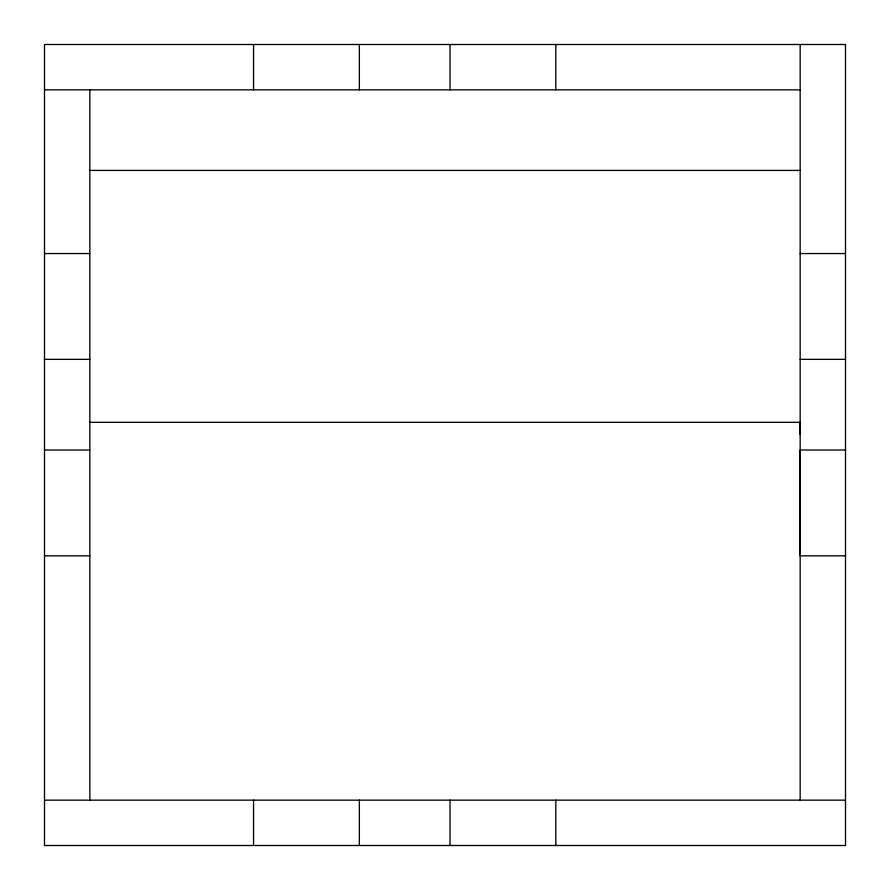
<?xml version="1.0" encoding="UTF-8"?>
<svg xmlns="http://www.w3.org/2000/svg" width="890" height="890" viewBox="0 0 890 890"><rect width="100%" height="100%" fill="white"/><g stroke="black" fill="none" stroke-linecap="round" stroke-linejoin="round"><path stroke-width="1.33" d="M800.166 434.409L800.155 44.5M44.5 89.846L800.155 89.846M89.846 170.424L800.166 170.424M44.5 253.55L89.846 253.55M800.155 253.55L845.5 253.55M44.5 359.349L89.846 359.349M800.155 359.349L845.5 359.349M89.846 422.316L800.166 422.316L800.155 555.827L845.5 555.827M44.5 450.029L89.846 450.029M845.5 450.029L800.155 450.029L800.166 800.155M44.5 555.827L89.846 555.827M44.5 800.155L845.5 800.155M555.827 44.5L555.827 89.846M555.827 800.155L555.827 845.5M450.029 44.5L450.029 89.846M450.029 800.155L450.029 845.5M359.349 44.5L359.349 89.846M359.349 800.155L359.349 845.5M253.55 44.5L253.55 89.846M253.55 800.155L253.55 845.5M89.846 89.846L89.846 800.155M845.5 44.5L44.5 44.5L44.5 845.5L845.5 845.5L845.5 44.5"/></g></svg>
